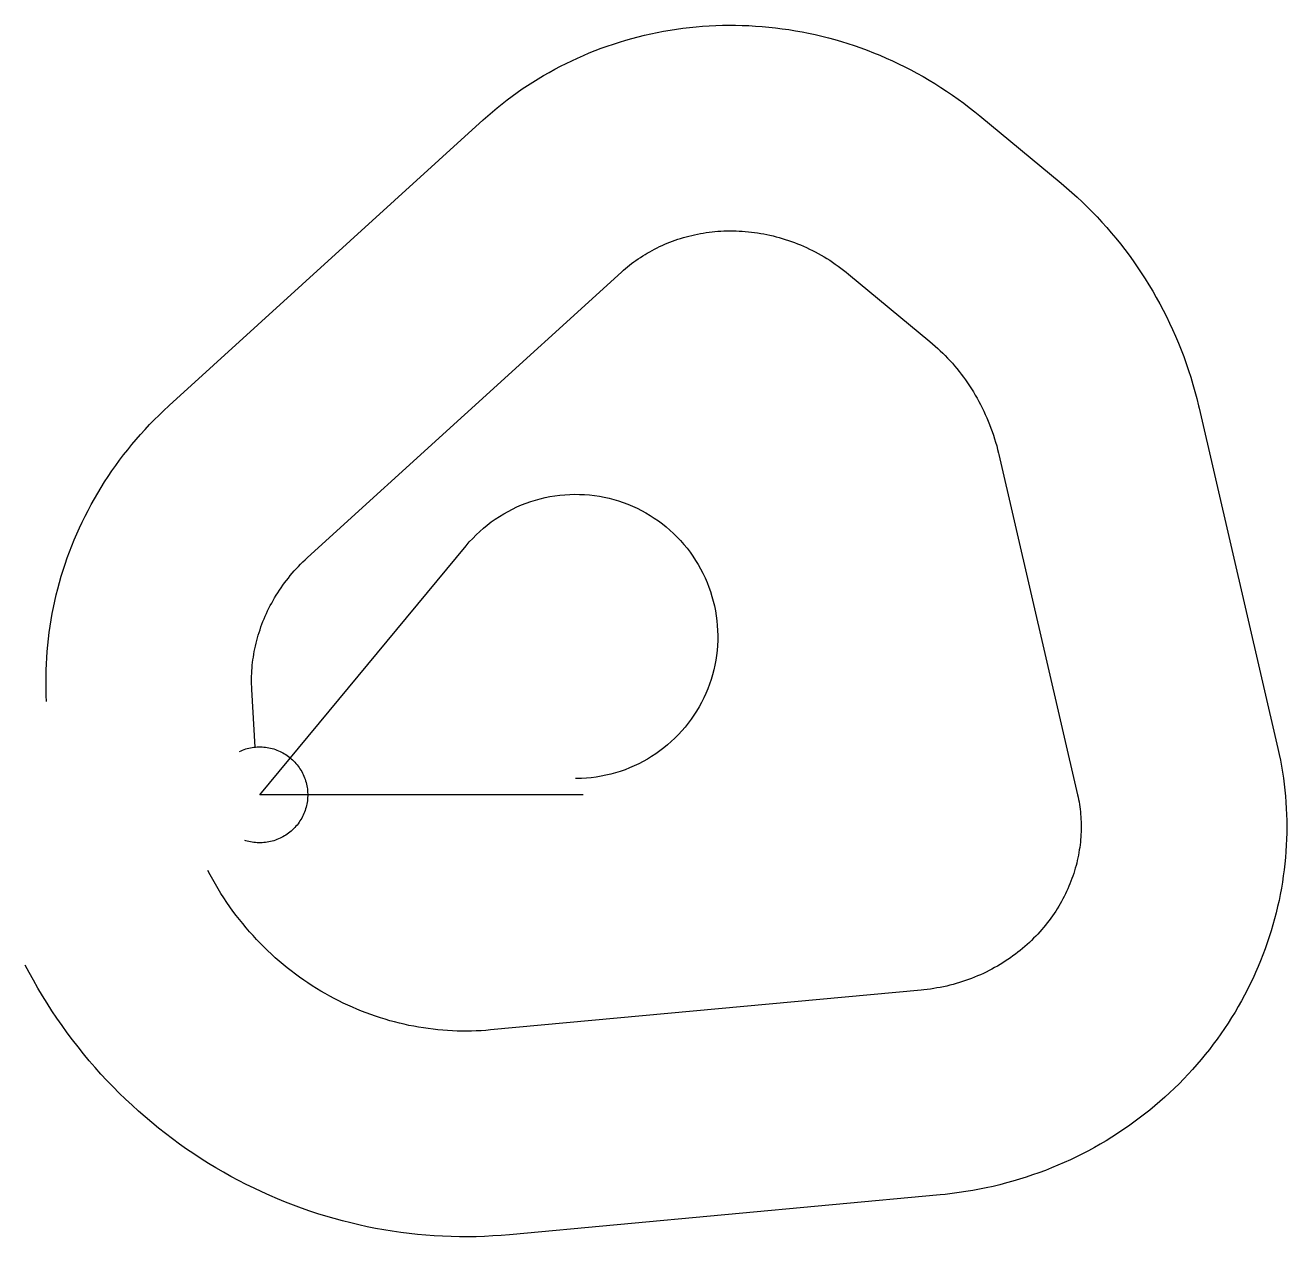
# Model space of a CAD drawing. Header units: metres. Extents: x -5247 to 22977, y -9887 to 17219.
import ezdxf

# ---------------------------------------------------------------- set-up
doc = ezdxf.new("R2010")
doc.units = ezdxf.units.M

msp = doc.modelspace()

# ---------------------------------------------------------------- linework, layer by layer
at = {"layer": 'Boundry', "color": 1}
for p, q in [((-2024, 8714), (4997, 15100)), ((16109, 15191), (17930, 13683)), ((1071, 5311), (8092, 11697)), ((13175, 11649), (14995, 10141)), ((21017, 8651), (22778, 1036)), ((16535, 7615), (18296, 0)), ((-100, 1068), (-176, 2358)), ((14801, -4368), (5164, -5261)), ((15225, -8949), (5588, -9842))]:
    msp.add_line(p, q, dxfattribs=at)
at = {"layer": 'NorminalTrack', "color": 1}
msp.add_lwpolyline([(7236, 0), (0, 0), (4616, 5573), (4616, 5573), (4688, 5657), (4764, 5738), (4842, 5817), (4922, 5894), (5006, 5967), (5091, 6037), (5180, 6105), (5270, 6169), (5363, 6230), (5458, 6288), (5554, 6342), (5653, 6393), (5753, 6441), (5855, 6485), (5959, 6525), (6063, 6562), (6169, 6595), (6276, 6625), (6384, 6650), (6493, 6672), (6603, 6690), (6713, 6705), (6823, 6715), (6934, 6721), (7045, 6724), (7156, 6723), (7267, 6718), (7378, 6709), (7488, 6696), (7598, 6679), (7707, 6659), (7815, 6635), (7923, 6606), (8029, 6575), (8134, 6539), (8238, 6500), (8341, 6457), (8441, 6411), (8541, 6361), (8638, 6308), (8734, 6252), (8827, 6192), (8918, 6129), (9008, 6062), (9094, 5993), (9178, 5921), (9260, 5846), (9339, 5768), (9415, 5687), (9489, 5603), (9559, 5518), (9627, 5429), (9691, 5339), (9752, 5246), (9810, 5151), (9864, 5055), (9915, 4956), (9963, 4856), (10007, 4754), (10047, 4650), (10084, 4546), (10117, 4440), (10146, 4333), (10172, 4225), (10194, 4116), (10212, 4006), (10226, 3896), (10237, 3786), (10243, 3675), (10246, 3564), (10245, 3453), (10239, 3342), (10230, 3231), (10218, 3121), (10201, 3011), (10180, 2902), (10156, 2794), (10128, 2686), (10096, 2580), (10061, 2475), (10022, 2371), (9979, 2269), (9933, 2168), (9883, 2068), (9830, 1971), (9773, 1875), (9713, 1782), (9650, 1691), (9584, 1602), (9515, 1515), (9442, 1431), (9367, 1349), (9289, 1270), (9208, 1194), (9125, 1120), (9039, 1050), (8951, 983), (8861, 918), (8768, 857), (8673, 799), (8576, 745), (8478, 694), (8377, 646), (8275, 602), (8172, 562), (8067, 525), (7961, 492), (7854, 463), (7746, 437), (7638, 415), (7528, 397), (7418, 383), (7307, 372), (7197, 366), (7086, 363), (7065, 363)], dxfattribs=at)
at = {"layer": 'WindSpiral', "color": 5}
for points in [[(4997, 15100), (5100, 15193), (5206, 15284), (5313, 15373), (5422, 15460), (5533, 15546), (5645, 15630), (5759, 15712), (5874, 15792), (5991, 15871), (6110, 15947), (6230, 16022), (6351, 16094), (6474, 16164), (6599, 16233), (6725, 16299), (6852, 16363), (6980, 16425), (7110, 16485), (7241, 16543), (7373, 16598), (7506, 16651), (7640, 16702), (7775, 16751), (7912, 16797), (8049, 16842), (8188, 16883), (8327, 16923), (8467, 16960), (8608, 16994), (8750, 17026), (8893, 17056), (9036, 17084), (9180, 17108), (9324, 17131), (9469, 17151), (9615, 17168), (9761, 17183), (9908, 17195), (10055, 17205), (10202, 17212), (10350, 17217), (10498, 17219), (10646, 17218), (10795, 17215), (10943, 17209), (11092, 17201), (11241, 17190), (11390, 17176), (11538, 17160), (11687, 17141), (11835, 17120), (11983, 17096), (12132, 17069), (12279, 17040), (12427, 17008), (12574, 16973), (12721, 16936), (12867, 16897), (13012, 16854), (13158, 16809), (13302, 16762), (13446, 16711), (13589, 16659), (13732, 16603), (13873, 16546), (14014, 16485), (14154, 16422), (14293, 16357), (14431, 16289), (14568, 16218), (14704, 16145), (14839, 16070), (14973, 15992), (15106, 15912), (15237, 15829), (15367, 15744), (15496, 15656), (15623, 15566), (15749, 15474), (15874, 15380), (15997, 15283), (16109, 15191)], [(17930, 13683), (18050, 13582), (18168, 13479), (18285, 13373), (18400, 13265), (18513, 13155), (18624, 13043), (18734, 12929), (18842, 12813), (18948, 12695), (19052, 12575), (19154, 12452), (19254, 12328), (19352, 12202), (19448, 12075), (19541, 11945), (19633, 11813), (19722, 11680), (19810, 11545), (19894, 11409), (19977, 11270), (20057, 11130), (20135, 10989), (20211, 10846), (20284, 10701), (20355, 10555), (20423, 10408), (20489, 10259), (20552, 10109), (20613, 9958), (20671, 9805), (20727, 9652), (20780, 9497), (20830, 9341), (20878, 9184), (20923, 9025), (20965, 8866), (21004, 8706), (21017, 8651)], [(8092, 11697), (8136, 11736), (8180, 11775), (8226, 11813), (8272, 11850), (8319, 11886), (8367, 11922), (8416, 11957), (8466, 11992), (8516, 12025), (8567, 12058), (8619, 12091), (8671, 12122), (8725, 12152), (8779, 12182), (8834, 12211), (8889, 12239), (8945, 12266), (9002, 12292), (9059, 12317), (9117, 12342), (9176, 12365), (9235, 12388), (9295, 12409), (9355, 12430), (9416, 12449), (9478, 12468), (9540, 12485), (9602, 12502), (9665, 12517), (9729, 12532), (9793, 12545), (9857, 12557), (9922, 12569), (9987, 12579), (10053, 12588), (10119, 12596), (10185, 12602), (10252, 12608), (10319, 12612), (10386, 12616), (10454, 12618), (10521, 12619), (10589, 12618), (10657, 12617), (10726, 12614), (10794, 12610), (10863, 12605), (10932, 12599), (11001, 12592), (11069, 12583), (11138, 12573), (11208, 12562), (11277, 12549), (11346, 12536), (11415, 12521), (11483, 12505), (11552, 12487), (11621, 12468), (11690, 12448), (11758, 12427), (11826, 12405), (11894, 12381), (11962, 12356), (12030, 12330), (12097, 12302), (12164, 12274), (12231, 12244), (12298, 12212), (12364, 12180), (12429, 12146), (12495, 12111), (12559, 12075), (12624, 12037), (12688, 11998), (12751, 11959), (12814, 11917), (12876, 11875), (12938, 11831), (12999, 11787), (13060, 11741), (13120, 11693), (13175, 11649)], [(14995, 10141), (15054, 10091), (15112, 10041), (15169, 9989), (15225, 9936), (15281, 9882), (15336, 9827), (15390, 9771), (15443, 9713), (15495, 9655), (15547, 9596), (15597, 9535), (15647, 9473), (15696, 9411), (15743, 9347), (15790, 9283), (15836, 9217), (15880, 9150), (15924, 9083), (15967, 9014), (16008, 8945), (16048, 8875), (16088, 8804), (16126, 8732), (16163, 8659), (16198, 8585), (16233, 8511), (16266, 8435), (16298, 8359), (16329, 8282), (16359, 8205), (16387, 8126), (16414, 8048), (16440, 7968), (16464, 7888), (16487, 7807), (16509, 7725), (16529, 7643), (16535, 7615)], [(-4768, 2087), (-4776, 2226), (-4780, 2366), (-4782, 2506), (-4782, 2647), (-4779, 2787), (-4774, 2928), (-4766, 3069), (-4756, 3210), (-4744, 3350), (-4728, 3491), (-4711, 3632), (-4691, 3773), (-4668, 3913), (-4643, 4054), (-4616, 4194), (-4586, 4333), (-4553, 4473), (-4518, 4612), (-4481, 4751), (-4441, 4889), (-4398, 5026), (-4354, 5163), (-4306, 5300), (-4256, 5436), (-4204, 5571), (-4150, 5706), (-4093, 5839), (-4033, 5972), (-3971, 6104), (-3907, 6235), (-3840, 6365), (-3771, 6495), (-3700, 6623), (-3626, 6750), (-3550, 6876), (-3472, 7001), (-3391, 7124), (-3308, 7246), (-3223, 7367), (-3136, 7487), (-3046, 7606), (-2954, 7722), (-2860, 7838), (-2764, 7952), (-2666, 8064), (-2566, 8175), (-2464, 8285), (-2359, 8392), (-2253, 8498), (-2144, 8602), (-2034, 8705), (-2024, 8714)], [(-176, 2358), (-179, 2417), (-181, 2477), (-182, 2537), (-182, 2597), (-181, 2657), (-179, 2718), (-176, 2778), (-171, 2839), (-166, 2900), (-159, 2961), (-152, 3022), (-143, 3083), (-133, 3145), (-122, 3206), (-110, 3267), (-97, 3328), (-83, 3390), (-67, 3451), (-51, 3512), (-33, 3573), (-14, 3634), (6, 3695), (27, 3756), (49, 3816), (72, 3876), (97, 3936), (122, 3996), (149, 4056), (177, 4115), (206, 4174), (236, 4233), (267, 4291), (299, 4349), (333, 4407), (367, 4464), (403, 4521), (440, 4577), (477, 4633), (516, 4688), (556, 4743), (597, 4798), (640, 4851), (683, 4905), (727, 4957), (773, 5009), (819, 5061), (867, 5111), (915, 5161), (965, 5211), (1015, 5259), (1067, 5307), (1071, 5311)], [(-453, 972), (-419, 987), (-384, 1001), (-349, 1014), (-314, 1026), (-278, 1036), (-241, 1045), (-205, 1053), (-168, 1059), (-131, 1065), (-93, 1068), (-56, 1071), (-19, 1072), (19, 1072), (56, 1071), (93, 1068), (131, 1065), (168, 1059), (205, 1053), (241, 1045), (278, 1036), (314, 1026), (349, 1014), (384, 1001), (419, 987), (453, 972), (487, 956), (520, 938), (552, 919), (584, 900), (615, 879), (645, 857), (675, 834), (704, 809), (731, 784), (758, 758), (784, 731), (809, 704), (834, 675), (857, 645), (879, 615), (900, 584), (919, 552), (938, 520), (956, 487), (972, 453), (987, 419), (1001, 384), (1014, 349), (1026, 314), (1036, 278), (1045, 241), (1053, 205), (1059, 168), (1065, 131), (1068, 93), (1071, 56), (1072, 19), (1072, -19), (1071, -56), (1068, -93), (1065, -131), (1059, -168), (1053, -205), (1045, -241), (1036, -278), (1026, -314), (1014, -349), (1001, -384), (987, -419), (972, -453), (956, -487), (938, -520), (919, -552), (900, -584), (879, -615), (857, -645), (834, -675), (809, -704), (784, -731), (758, -758), (731, -784), (704, -809), (675, -834), (645, -857), (615, -879), (584, -900), (552, -919), (520, -938), (487, -956), (453, -972), (419, -987), (384, -1001), (349, -1014), (314, -1026), (278, -1036), (241, -1045), (205, -1053), (168, -1059), (131, -1065), (93, -1068), (56, -1071), (19, -1072), (-19, -1072), (-56, -1071), (-93, -1068), (-131, -1065), (-168, -1059), (-205, -1053), (-241, -1045), (-278, -1036), (-314, -1026), (-331, -1020)], [(22778, 1036), (22807, 905), (22834, 773), (22858, 640), (22881, 507), (22901, 373), (22919, 239), (22934, 104), (22947, -32), (22958, -167), (22966, -304), (22972, -440), (22976, -577), (22977, -714), (22976, -851), (22972, -989), (22966, -1126), (22958, -1264), (22947, -1402), (22934, -1540), (22918, -1677), (22900, -1815), (22880, -1953), (22857, -2090), (22831, -2227), (22804, -2364), (22773, -2501), (22741, -2637), (22706, -2773), (22668, -2908), (22628, -3043), (22586, -3178), (22541, -3312), (22494, -3445), (22444, -3578), (22392, -3710), (22338, -3841), (22281, -3972), (22222, -4102), (22161, -4230), (22097, -4358), (22031, -4485), (21962, -4611), (21892, -4737), (21819, -4861), (21744, -4983), (21666, -5105), (21586, -5226), (21504, -5345), (21420, -5463), (21334, -5580), (21245, -5695), (21155, -5809), (21062, -5922), (20967, -6033), (20870, -6142), (20772, -6250), (20671, -6357), (20568, -6462), (20463, -6565), (20356, -6666), (20247, -6766), (20136, -6864), (20024, -6960), (19910, -7054), (19793, -7147), (19676, -7237), (19556, -7326), (19435, -7413), (19311, -7497), (19187, -7580), (19061, -7660), (18933, -7739), (18803, -7815), (18672, -7889), (18540, -7961), (18406, -8031), (18271, -8098), (18135, -8163), (17997, -8226), (17858, -8287), (17717, -8345), (17576, -8401), (17433, -8454), (17289, -8505), (17144, -8554), (16998, -8600), (16851, -8643), (16704, -8684), (16555, -8723), (16405, -8759), (16255, -8792), (16104, -8823), (15952, -8851), (15799, -8877), (15646, -8900), (15492, -8920), (15337, -8938), (15225, -8949)], [(18296, 0), (18308, -53), (18319, -106), (18329, -160), (18338, -214), (18346, -268), (18353, -323), (18359, -378), (18365, -434), (18369, -490), (18373, -546), (18375, -602), (18377, -659), (18377, -715), (18377, -772), (18375, -830), (18373, -887), (18369, -945), (18365, -1002), (18359, -1060), (18352, -1118), (18345, -1176), (18336, -1234), (18326, -1293), (18316, -1351), (18304, -1409), (18291, -1467), (18277, -1525), (18262, -1584), (18246, -1642), (18229, -1700), (18210, -1758), (18191, -1816), (18171, -1873), (18149, -1931), (18127, -1988), (18103, -2045), (18078, -2102), (18052, -2159), (18026, -2215), (17998, -2271), (17969, -2327), (17938, -2383), (17907, -2438), (17875, -2493), (17842, -2547), (17807, -2601), (17772, -2655), (17735, -2708), (17698, -2760), (17659, -2813), (17620, -2864), (17579, -2915), (17537, -2966), (17495, -3016), (17451, -3065), (17406, -3114), (17361, -3162), (17314, -3210), (17266, -3257), (17218, -3303), (17168, -3348), (17117, -3393), (17066, -3437), (17014, -3480), (16960, -3523), (16906, -3564), (16851, -3605), (16795, -3645), (16738, -3684), (16680, -3723), (16622, -3760), (16562, -3796), (16502, -3832), (16441, -3866), (16379, -3900), (16317, -3933), (16253, -3964), (16189, -3995), (16124, -4024), (16059, -4053), (15993, -4080), (15926, -4107), (15858, -4132), (15790, -4156), (15721, -4179), (15652, -4201), (15582, -4222), (15512, -4241), (15441, -4260), (15369, -4277), (15297, -4293), (15224, -4308), (15151, -4321), (15078, -4334), (15004, -4345), (14930, -4354), (14855, -4363), (14801, -4368)], [(5164, -5261), (5058, -5270), (4952, -5277), (4845, -5282), (4739, -5286), (4632, -5287), (4524, -5287), (4417, -5285), (4309, -5281), (4202, -5274), (4094, -5267), (3986, -5257), (3878, -5245), (3770, -5231), (3662, -5216), (3554, -5198), (3447, -5179), (3339, -5158), (3232, -5134), (3125, -5109), (3018, -5082), (2911, -5053), (2805, -5022), (2699, -4989), (2593, -4955), (2488, -4918), (2383, -4880), (2279, -4839), (2175, -4797), (2072, -4753), (1969, -4706), (1867, -4658), (1766, -4609), (1665, -4557), (1566, -4503), (1466, -4448), (1368, -4391), (1271, -4331), (1174, -4271), (1078, -4208), (983, -4143), (889, -4077), (797, -4009), (705, -3940), (614, -3868), (524, -3795), (436, -3720), (348, -3643), (262, -3565), (177, -3485), (93, -3404), (11, -3321), (-70, -3236), (-150, -3150), (-229, -3062), (-306, -2973), (-381, -2882), (-455, -2790), (-528, -2696), (-599, -2601), (-669, -2505), (-737, -2407), (-803, -2307), (-868, -2207), (-931, -2105), (-993, -2002), (-1053, -1897), (-1111, -1792), (-1162, -1694)], [(5588, -9842), (5402, -9857), (5216, -9870), (5029, -9879), (4842, -9885), (4655, -9887), (4468, -9887), (4280, -9883), (4092, -9875), (3904, -9865), (3716, -9851), (3528, -9834), (3341, -9814), (3153, -9790), (2966, -9763), (2779, -9732), (2592, -9699), (2406, -9662), (2220, -9622), (2035, -9578), (1850, -9531), (1666, -9481), (1482, -9428), (1300, -9372), (1118, -9312), (937, -9249), (757, -9182), (578, -9113), (400, -9040), (223, -8964), (47, -8885), (-128, -8803), (-301, -8718), (-473, -8629), (-644, -8538), (-813, -8443), (-981, -8346), (-1147, -8245), (-1312, -8141), (-1475, -8035), (-1636, -7925), (-1795, -7813), (-1953, -7697), (-2109, -7579), (-2263, -7458), (-2414, -7334), (-2564, -7207), (-2712, -7078), (-2858, -6946), (-3001, -6811), (-3143, -6673), (-3282, -6533), (-3418, -6391), (-3553, -6246), (-3685, -6098), (-3814, -5948), (-3941, -5795), (-4066, -5641), (-4188, -5483), (-4307, -5324), (-4423, -5162), (-4537, -4998), (-4648, -4832), (-4757, -4664), (-4862, -4494), (-4965, -4322), (-5064, -4148), (-5161, -3972), (-5247, -3810)]]:
    msp.add_lwpolyline(points, dxfattribs=at)

doc.saveas('drawing.dxf')
